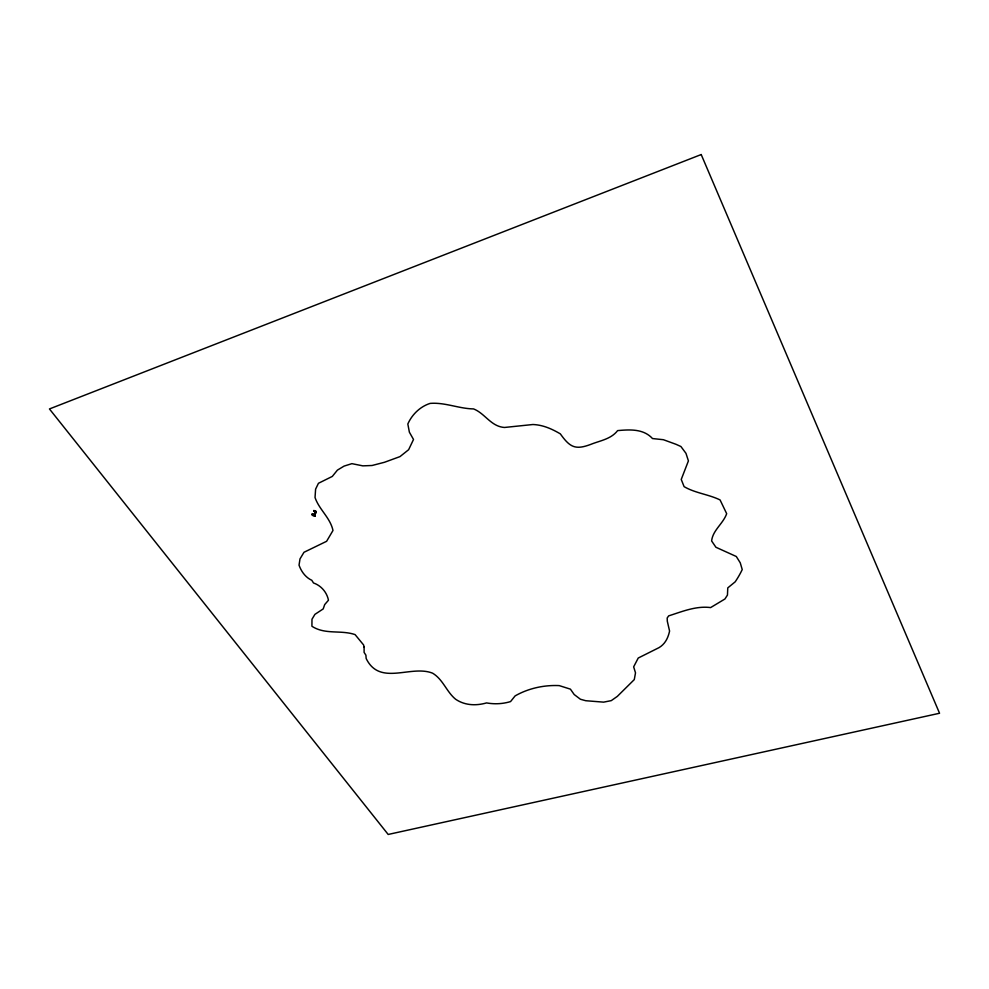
<?xml version="1.0" encoding="UTF-8"?>
<svg xmlns="http://www.w3.org/2000/svg" width="989" height="989" viewBox="0 0 989 989"><rect width="100%" height="100%" fill="white"/><g stroke="black" fill="none" stroke-linecap="round" stroke-linejoin="round"><path stroke-width="1.48" d="M315.986 512.586L313.995 510.509L315.281 513.353L315.948 512.265M311.77 514.577L313.785 515.108C318.384 516.073 309.05 512.376 312.784 515.479L315.071 516.023L315.145 514.453M314.725 516.171L315.219 515.17L315.071 516.023M313.785 515.714L314.959 515.232L311.98 514.169L313.266 514.651M315.132 511.882L315.281 513.353L316.072 512.376M313.785 515.108L312.784 515.479M313.723 514.589L314.762 514.144L313.562 514.391L313.921 514.972M314.23 515.145L314.922 515.442M313.995 510.509L315.837 512.759M313.884 510.794L314.663 511.684M364.1 647.041L364.1 652.369L365.905 655.188L366.153 658.476C379.838 686.65 410.855 664.484 432.626 673.2C443.084 679.455 446.496 691.793 455.657 699.272C464.929 705.553 476.142 705.899 486.551 702.919C494.624 704.353 502.709 703.958 510.559 701.584L515.121 695.897C528.361 688.332 544.061 684.883 559.23 685.612L570.418 689.148L574.189 694.525L580.419 699.248L585.735 700.719L603.636 702.141L611.264 700.632L617.321 696.392L634.283 679.591L635.507 672.854L633.652 666.846L638.239 658.031L659.07 647.61C665.276 643.888 668.131 637.769 669.578 631.069L667.303 621.191L667.179 618.014L668.663 615.875C682.126 611.598 696.108 605.701 710.621 607.58L724.937 598.988L727.447 595.081L727.78 587.886L735.186 581.829A142.292 109.42 7 0 0 742.232 569.565L740.242 562.79L736.298 556.498L715.925 547.263L711.623 540.958C712.735 530.203 723.107 523.787 726.68 513.687L720.066 499.927C708.458 494.302 695.23 493.14 684.104 486.65L681.236 479.442L688.418 460.886L685.97 453.333L680.914 446.521L675.981 444.296L663.384 439.709L652.505 438.547C643.431 428.62 629.795 429.523 617.618 430.611C610.979 439.24 599.964 440.649 590.581 444.457C575.45 450.082 570.035 447.51 560.33 433.862C551.85 428.892 542.961 424.899 532.935 424.516L504.464 427.471C490.878 426.519 485.067 413.402 473.546 408.914C458.884 408.68 444.902 402.202 430.128 403.401C420.164 406.566 412.03 414.502 407.827 423.997L409.384 432.205L413.513 439.475L408.63 449.711L399.976 456.609L384.511 462.271L372.062 465.498L362.827 465.856L351.899 463.656L344.098 466.091L337.41 470.121L332.316 476.414L318.446 483.287L315.602 489.159L315.034 497.516C319.126 509.607 330.264 517.704 332.984 530.487L326.605 541.304L303.982 552.282L300.001 558.909L299.037 565.152C301.299 571.531 305.514 577.415 311.807 580.296L313.501 582.966C321.19 585.624 326.914 592.337 328.459 600.224L324.689 604.588L323.205 608.915L314.91 614.367L311.98 619.262L311.918 626.26C325.146 634.938 340.809 629.733 355.088 634.604L363.606 644.964L364.1 647.041M315.874 511.264L315.231 511.362L315.874 511.264M701.201 154.544L49.45 408.952L388.183 834.456L939.55 713.254L701.201 154.544"/></g></svg>
